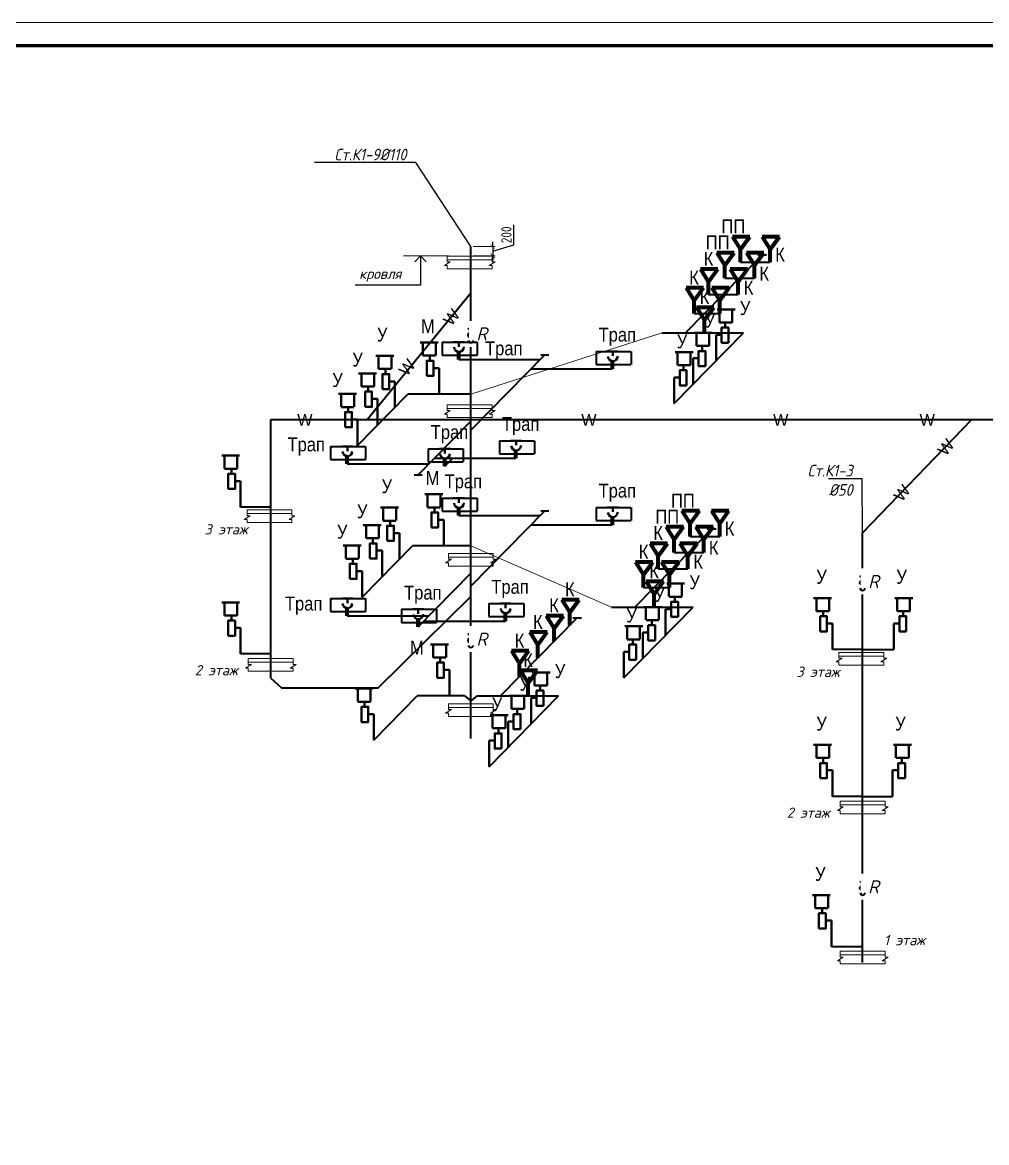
# Model space of a CAD drawing. Header units: millimetres. Extents: x -10178924 to 11692288, y -947381 to 58396.
# Drawn here: x -124440 to -103662, y 34155 to 58290 of the extents above; entities that cross this region are included whole.
import ezdxf
from ezdxf import colors
from ezdxf.entities.mleader import LeaderData, LeaderLine
from ezdxf.math import Vec2, Vec3

# ---------------------------------------------------------------- set-up
doc = ezdxf.new("R2010")
doc.units = ezdxf.units.MM
for name, color, linetype, lineweight in [('_канализация', 7, 'Continuous', 70), ('PDF _0', 7, 'Continuous', 9), ('PDF _Текст', 7, 'Continuous', 5), ('К1ку', 244, 'Continuous', 35), ('Перекрытие ВК', 7, 'Continuous', 20)]:
    doc.layers.add(name, color=color, linetype=linetype, lineweight=lineweight)
for name, color, linetype in [('_надписи канализация', 7, 'Continuous'), ('_надписи_вода', 7, 'Continuous'), ('ВК_Выноски', 7, 'Continuous'), ('сети', 3, 'Continuous'), ('Текст', 7, 'Continuous')]:
    doc.layers.add(name, color=color, linetype=linetype)
doc.layers.add('PDF _!ВК_надписи', color=7, linetype='Continuous', true_color=0xffffff)
doc.styles.add('ISOCPEUR', font='isocpeui.ttf', dxfattribs={"width": 0.9})
doc.styles.add('PDF Arial', font='arial.ttf')
doc.styles.add('STANDART2', font='arial.ttf')
doc.styles.add('М2', font='isocpeur.ttf', dxfattribs={"width": 0.8})
doc.styles.add('ОЛЬГА', font='isocpeui.ttf', dxfattribs={"height": 280})
doc.dimstyles.new('М2', dxfattribs={"dimtxt": 220, "dimasz": 100, "dimexe": 50, "dimexo": 50, "dimgap": 50, "dimtad": 1, "dimdec": 0, "dimzin": 1, "dimtxsty": 'М2', "dimblk": 'ARCHTICK', "dimcen": 2.5, "dimdle": 50, "dimclrd": 256, "dimclre": 256, "dimclrt": 256, "dimadec": 0, "dimazin": 0, "dimtfac": 1, "dimtdec": 0, "dimtmove": 1, "dimatfit": 1, "dimldrblk": 'NONE', "dimfxl": 1, "dimtolj": 1, "dimlwd": -1, "dimlwe": 9, "dimarcsym": 1})

# ---------------------------------------------------------------- blocks, each defined once
blk = doc.blocks.new('dj plocica')
at = {"lineweight": 13}
for p, q in [((35.4, 0), (-35.4, 0)), ((-35.4, -9.2), (-35.4, 0)), ((35.4, -9.2), (35.4, 0)), ((-30.5, -9.2), (-39.8, -15.1)), ((-39.8, -15.1), (-35.4, -15.1)), ((-35.4, -5.8), (35.3, -5.8)), ((-35.4, -9.2), (-30.5, -9.2)), ((-35.4, -15.1), (-35.4, -20)), ((40.2, -9.2), (30.9, -15.1)), ((30.9, -15.1), (35.4, -15.1)), ((35.4, -9.2), (40.2, -9.2)), ((35.4, -15.1), (35.4, -20)), ((35.4, -20), (-35.4, -20))]:
    blk.add_line(p, q, dxfattribs=at)
blk = doc.blocks.new('_ArchTick')
at = {"color": 0, "linetype": 'ByBlock', "const_width": 0.15}
blk.add_lwpolyline([(-0.5, -0.5), (0.5, 0.5)], dxfattribs=at)
blk = doc.blocks.new('*D2751')
at = {"layer": '_надписи канализация', "ltscale": 100, "transparency": 16777216}
for p, q in [((-113849, 53496), (-113849, 53931)), ((-114304, 53460), (-114304, 53560)), ((-114304, 53360), (-113849, 53496)), ((-114304, 53460), (-114304, 53260)), ((-114304, 53460), (-114304, 53260)), ((-114304, 53260), (-114304, 53160))]:
    blk.add_line(p, q, dxfattribs=at)
at = {"layer": '_надписи канализация', "lineweight": 9, "ltscale": 100, "transparency": 16777216}
for p, q in [((-114727, 53460), (-114254, 53460)), ((-114727, 53260), (-114254, 53260))]:
    blk.add_line(p, q, dxfattribs=at)
at = {"layer": 'Defpoints', "color": 0, "ltscale": 100, "transparency": 16777216}
for p in [(-114777, 53460), (-114777, 53260), (-114304, 53260)]:
    blk.add_point(p, dxfattribs=at)
at = {"layer": '_надписи канализация', "ltscale": 100, "transparency": 16777216, "xscale": 100, "yscale": 100, "zscale": 100}
for p, rotation in [((-114304, 53460), 270), ((-114304, 53260), 90)]:
    blk.add_blockref('_ArchTick', p, dxfattribs=dict(at, rotation=rotation))
at = {"layer": '_надписи канализация', "ltscale": 100, "transparency": 16777216, "insert": (-114009, 53713), "char_height": 220, "attachment_point": 5, "rotation": 90, "style": 'М2'}
blk.add_mtext('\\A1;200', dxfattribs=at)
blk = doc.blocks.new('_None')

msp = doc.modelspace()

# ---------------------------------------------------------------- linework, layer by layer
at = {"color": 3, "lineweight": 70}
for p, q in [((-108966, 53124.1, -5650.9), (-108966, 53396.6, -5650.9)), ((-108327.2, 53124.1, -5650.9), (-108327.2, 53396.6, -5650.9)), ((-109304.4, 52779.4, -5244.6), (-109304.4, 53051.8, -5244.6)), ((-108665.6, 52779.4, -5244.6), (-108665.6, 53051.8, -5244.6)), ((-109652.6, 52424.6, -4826.5), (-109652.6, 52697, -4826.5)), ((-109013.8, 52424.6, -4826.5), (-109013.8, 52697, -4826.5)), ((-109965.5, 52020.6, -4350.4), (-109965.5, 52293, -4350.4)), ((-109410.2, 52020.6, -4350.4), (-109410.2, 52293, -4350.4)), ((-109738.8, 51600.2, -3855), (-109738.8, 51872.7, -3855)), ((-110053, 47217, -2883.5), (-110053, 47489.4, -2883.5)), ((-109414.2, 47217, -2883.5), (-109414.2, 47489.4, -2883.5)), ((-110391.4, 46872.2, -2477.2), (-110391.4, 47144.6, -2477.2)), ((-109752.6, 46872.2, -2477.2), (-109752.6, 47144.6, -2477.2)), ((-110739.5, 46517.4, -2059.1), (-110739.5, 46789.8, -2059.1)), ((-110100.8, 46517.4, -2059.1), (-110100.8, 46789.8, -2059.1)), ((-111052.5, 46113.5, -1583), (-111052.5, 46385.9, -1583)), ((-110497.2, 46113.5, -1583), (-110497.2, 46385.9, -1583)), ((-110825.7, 45693.1, -1087.6), (-110825.7, 45965.5, -1087.6)), ((-112643.8, 45302.2, -2883.5), (-112643.8, 45574.6, -2883.5)), ((-112982.2, 44957.4, -2477.2), (-112982.2, 45229.8, -2477.2)), ((-113330.3, 44602.6, -2059.1), (-113330.3, 44875, -2059.1)), ((-113726.8, 44198.7, -1583), (-113726.8, 44471.1, -1583)), ((-113540.7, 43778.3, -1087.6), (-113540.7, 44050.7, -1087.6))]:
    msp.add_line(p, q, dxfattribs=at)
at = {"color": 3, "lineweight": 40}
for p, q in [((-115016.8, 51402.9, -2883.5), (-115155, 51402.9, -2883.5)), ((-115035.4, 51303.1, -2883.5), (-115035.4, 51402.9, -2883.5)), ((-111699.4, 51202.8, -2647.7), (-111837.6, 51202.8, -2647.7)), ((-111837.6, 51202.8, -2647.7), (-111599.6, 51202.8, -2647.7)), ((-111718, 51103.1, -2647.7), (-111718, 51202.8, -2647.7)), ((-113782.6, 49278.3, -146.2), (-113920.8, 49278.3, -146.2)), ((-113920.8, 49278.3, -146.2), (-113682.8, 49278.3, -146.2)), ((-113801.1, 49178.5, -146.2), (-113801.1, 49278.3, -146.2)), ((-117418.1, 49154.2), (-117556.3, 49154.2)), ((-117556.3, 49154.2), (-117318.2, 49154.2)), ((-117436.6, 49054.5), (-117436.6, 49154.2)), ((-115315.7, 49102.6, 60.8), (-115453.9, 49102.6, 60.8)), ((-115453.9, 49102.6, 60.8), (-115215.9, 49102.6, 60.8)), ((-115334.3, 49002.9, 60.8), (-115334.3, 49102.6, 60.8)), ((-115016.8, 48042.3, -2883.5), (-115155, 48042.3, -2883.5)), ((-115155, 48042.3, -2883.5), (-114917, 48042.3, -2883.5)), ((-115035.4, 47942.5, -2883.5), (-115035.4, 48042.3, -2883.5)), ((-111699.4, 47842.2, -2647.7), (-111837.6, 47842.2, -2647.7)), ((-111837.6, 47842.2, -2647.7), (-111599.6, 47842.2, -2647.7)), ((-111718, 47742.4, -2647.7), (-111718, 47842.2, -2647.7)), ((-117418.1, 45878.8), (-117556.3, 45878.8)), ((-117556.3, 45878.8), (-117318.2, 45878.8)), ((-117436.6, 45779.1), (-117436.6, 45878.8)), ((-115890.7, 45645, 275.5), (-116028.9, 45645, 275.5)), ((-116028.9, 45645, 275.5), (-115790.8, 45645, 275.5)), ((-115909.2, 45545.3, 275.5), (-115909.2, 45645, 275.5)), ((-114011.1, 45770.1, 128.2), (-114149.3, 45770.1, 128.2)), ((-114149.3, 45770.1, 128.2), (-113911.2, 45770.1, 128.2)), ((-114029.6, 45670.3, 128.2), (-114029.6, 45770.1, 128.2))]:
    msp.add_line(p, q, dxfattribs=at)
at = {"color": 3, "lineweight": 70, "ltscale": 14.285714}
for p, q in [((-115038, 51026, -2883.5), (-115038, 51192.2, -2883.5)), ((-111720.6, 50826, -2647.7), (-111720.6, 50992.1, -2647.7)), ((-113803.7, 48901.4, -146.2), (-113803.7, 49067.6, -146.2)), ((-117439.2, 48777.4), (-117439.2, 48943.5)), ((-115336.9, 48725.8, 60.8), (-115336.9, 48891.9, 60.8)), ((-115038, 47665.4, -2883.5), (-115038, 47831.6, -2883.5)), ((-111720.6, 47465.3, -2647.7), (-111720.6, 47631.5, -2647.7)), ((-117439.2, 45502), (-117439.2, 45668.1)), ((-115911.8, 45268.2, 275.5), (-115911.8, 45434.3, 275.5)), ((-114032.2, 45393.2, 128.2), (-114032.2, 45559.4, 128.2))]:
    msp.add_line(p, q, dxfattribs=at)
at = {"color": 3, "lineweight": 40}
for centre in [(-111716.5, 51096.8, -2647.7), (-117435.2, 49048.2), (-115332.8, 48996.7, 60.8), (-113799.7, 49172.3, -146.2), (-115033.9, 47936.3, -2883.5), (-111716.5, 47736.2, -2647.7), (-117435.2, 45772.8), (-114028.2, 45664.1, 128.2), (-115907.8, 45539, 275.5)]:
    msp.add_arc(centre, 104.5, 182.57828, 359.91751, dxfattribs=at)
at = {"layer": '_надписи канализация'}
for p, q in [((-115861.4, 53259.7, -1087.6), (-115986.4, 53134.7, -1087.6)), ((-115861.4, 53259.7, -1087.6), (-115861.4, 52629.1, -1087.6)), ((-115861.4, 53259.7, -1087.6), (-115736.4, 53134.7, -1087.6)), ((-115861.4, 52629.1, -1087.6), (-117268.5, 52629.1, -1087.6))]:
    msp.add_line(p, q, dxfattribs=at)
at = {"layer": 'PDF _!ВК_надписи', "color": 7, "linetype": 'Continuous', "lineweight": 60, "elevation": -2956.2}
msp.add_lwpolyline([(-44253.2, 57790.7), (-44253.2, -25308.1), (-160653.6, -25308.1), (-160653.6, 57790.7)], close=True, dxfattribs=at)
at = {"layer": 'PDF _0', "color": 18, "linetype": 'Continuous', "lineweight": 0, "true_color": 0x000000, "elevation": -2956.2}
msp.add_lwpolyline([(-43753.6, -25807.6), (-43753.6, 58290.2), (-162651.8, 58290.2)], dxfattribs=at)
at = {"layer": 'К1ку', "ltscale": 0.1}
for p, q in [((-110152.1, 51600.2, -3855), (-108498.2, 53285.5, -5841)), ((-108966, 53124.1, -5650.9), (-108327.2, 53124.1, -5650.9)), ((-108594.1, 53285.5, -5841), (-108402.4, 53285.5, -5841)), ((-109304.4, 52779.4, -5244.6), (-108665.6, 52779.4, -5244.6)), ((-109652.6, 52424.6, -4826.5), (-109013.8, 52424.6, -4826.5)), ((-109965.5, 52020.6, -4350.4), (-109410.2, 52020.6, -4350.4)), ((-110655.1, 51600.2, -3855), (-108898.2, 51600.2, -3855)), ((-110393.8, 50076.4, -2059.1), (-108898.2, 51600.2, -3855)), ((-115038, 51026, -2883.5), (-113281.1, 51026, -2883.5)), ((-114776.7, 49502.1, -1087.6), (-113182, 51129.7, -2883.5)), ((-113270.4, 51129.7, -2883.5), (-113093.6, 51129.7, -2883.5)), ((-113477.5, 50826, -2647.7), (-111720.6, 50826, -2647.7)), ((-117218.9, 49175.6, 216.8), (-116132.7, 50282.4, -1087.6)), ((-114776.8, 50282.4, -1087.6), (-116132.7, 50282.4, -1087.6)), ((-119089.4, 49735.6, -1087.6), (-102715.6, 49735.6, -2927.9)), ((-106334.5, 47290.6), (-103977, 49735.6, -2786.1)), ((-115911.8, 48543.6, 275.5), (-114776.7, 49700.3, -1087.6)), ((-117439.2, 48777.4), (-115682.4, 48777.4)), ((-115560.6, 48901.4, -146.2), (-113803.7, 48901.4, -146.2)), ((-115336.9, 48725.8, 60.8), (-115164.5, 48901.4, -146.2)), ((-116000.8, 48543.6, 275.5), (-115822.8, 48543.6, 275.5)), ((-119089.4, 47846.3, -1087.8), (-119737, 47846.3, -1087.8)), ((-115038, 47665.4, -2883.5), (-113281.1, 47665.4, -2883.5)), ((-114776.7, 46141.5, -1087.6), (-113182, 47769, -2883.5)), ((-113270.4, 47769, -2883.5), (-113093.6, 47769, -2883.5)), ((-113477.5, 47465.3, -2647.7), (-111720.6, 47465.3, -2647.7)), ((-111239.1, 45693.1, -1087.6), (-109585.2, 47378.3, -3073.6)), ((-109681.1, 47378.3, -3073.6), (-109489.4, 47378.3, -3073.6)), ((-110053, 47217, -2883.5), (-109414.2, 47217, -2883.5)), ((-117118.6, 45907.3, 216.8), (-116032.4, 47014.1, -1087.6)), ((-114776.7, 47014.1, -1087.6), (-116032.4, 47014.1, -1087.6)), ((-110391.4, 46872.2, -2477.2), (-109752.6, 46872.2, -2477.2)), ((-110739.5, 46517.4, -2059.1), (-110100.8, 46517.4, -2059.1)), ((-111052.5, 46113.5, -1583), (-110497.2, 46113.5, -1583)), ((-111742.1, 45693.1, -1087.6), (-109985.2, 45693.1, -1087.6)), ((-111480.8, 44169.2, 708.3), (-109985.2, 45693.1, -1087.6)), ((-117439.2, 45502), (-115682.4, 45502)), ((-114139.3, 43778.3, -1087.6), (-112485.5, 45463.5, -3073.6)), ((-112581.3, 45463.5, -3073.6), (-112389.6, 45463.5, -3073.6)), ((-119089.4, 44684, -1087.6), (-119737, 44684, -1087.6)), ((-106334.3, 44776.7, -0.2), (-106982, 44776.7, -0.2)), ((-106334.3, 44776.7, -0.2), (-105660.8, 44776.7, -0.2)), ((-119089.4, 44160.3, -1087.6), (-118855.6, 43956.5, -1087.6)), ((-118855.6, 43956.5, -1087.6), (-116775.3, 43956.5, -1087.6)), ((-116865.9, 42825.5, 35.3), (-115930.9, 43778.3, -1087.6)), ((-114911, 43778.3, -1087.6), (-115930.9, 43778.3, -1087.6)), ((-114911, 43778.3, -1087.6), (-114776.7, 43675.6, -1087.6)), ((-114642.3, 43778.3, -1087.6), (-114776.7, 43675.6, -1087.6)), ((-114642.3, 43778.3, -1087.6), (-112885.4, 43778.3, -1087.6)), ((-114381, 42254.4, 708.3), (-112885.4, 43778.3, -1087.6)), ((-106334.3, 41614.4), (-106982, 41614.4)), ((-106334.3, 41614.4), (-105686.7, 41614.4)), ((-106334.3, 38376.7), (-107007.8, 38376.7))]:
    msp.add_line(p, q, dxfattribs=at)
at = {"layer": 'К1ку', "color": 3, "lineweight": 40}
for p, q in [((-109083, 52107, -3143.1), (-109469.3, 52107, -3143.1)), ((-109419.4, 51827.3, -3143.1), (-109419.4, 52100.3, -3143.1)), ((-109143, 51827.3, -3143.1), (-109143, 52100.3, -3143.1)), ((-109143, 51824.2, -3143.1), (-109416, 51824.2, -3143.1)), ((-109292.5, 51708.7, -3143.1), (-109292.5, 51813.3, -3143.1)), ((-109578.5, 51602.1, -2548.1), (-109964.7, 51602.1, -2548.1)), ((-109914.8, 51322.4, -2548.1), (-109914.8, 51595.4, -2548.1)), ((-109638.5, 51322.4, -2548.1), (-109638.5, 51595.4, -2548.1)), ((-109491, 50996.2, -3143.1), (-109491, 51558, -3143.1)), ((-109491, 51558, -3143.1), (-109377.5, 51558, -3143.1)), ((-115869.3, 51393.2, -1087.6), (-115483.1, 51393.2, -1087.6)), ((-115809.3, 51113.5, -1087.6), (-115809.3, 51386.6, -1087.6)), ((-115533, 51113.5, -1087.6), (-115533, 51386.6, -1087.6)), ((-109985.8, 51187.1, -2059.1), (-110372, 51187.1, -2059.1)), ((-110322.1, 50907.4, -2059.1), (-110322.1, 51180.5, -2059.1)), ((-110045.7, 50907.4, -2059.1), (-110045.7, 51180.5, -2059.1)), ((-109638.4, 51319.4, -2548.1), (-109911.5, 51319.4, -2548.1)), ((-109788, 51203.8, -2548.1), (-109788, 51308.4, -2548.1)), ((-116822.8, 51105.8, -748.9), (-116436.5, 51105.8, -748.9)), ((-116762.8, 50826.1, -748.9), (-116762.8, 51099.2, -748.9)), ((-116486.4, 50826.1, -748.9), (-116486.4, 51099.2, -748.9)), ((-115809.4, 51110.5, -1087.6), (-115536.4, 51110.5, -1087.6)), ((-115659.9, 50995, -1087.6), (-115659.9, 51099.5, -1087.6)), ((-109986.5, 50491.3, -2548.1), (-109986.5, 51053.1, -2548.1)), ((-109986.5, 51053.1, -2548.1), (-109873, 51053.1, -2548.1)), ((-117194.8, 50726.7, -302.1), (-116808.6, 50726.7, -302.1)), ((-117134.9, 50447, -302.1), (-117134.9, 50720, -302.1)), ((-116858.5, 50447, -302.1), (-116858.5, 50720, -302.1)), ((-116762.8, 50823.1, -748.9), (-116489.8, 50823.1, -748.9)), ((-116613.3, 50707.6, -748.9), (-116613.3, 50812.1, -748.9)), ((-115461.3, 50844.2, -1087.6), (-115574.8, 50844.2, -1087.6)), ((-115461.3, 50282.4, -1087.6), (-115461.3, 50844.2, -1087.6)), ((-110045.7, 50904.4, -2059.1), (-110318.7, 50904.4, -2059.1)), ((-110195.2, 50788.9, -2059.1), (-110195.2, 50893.4, -2059.1)), ((-117134.9, 50443.9, -302.1), (-116861.9, 50443.9, -302.1)), ((-116414.7, 50556.8, -748.9), (-116528.3, 50556.8, -748.9)), ((-116414.7, 49995, -748.9), (-116414.7, 50556.8, -748.9)), ((-110393.8, 50076.4, -2059.1), (-110393.8, 50638.2, -2059.1)), ((-110393.8, 50638.2, -2059.1), (-110280.2, 50638.2, -2059.1)), ((-117627, 50286.4, 216.8), (-117240.7, 50286.4, 216.8)), ((-117567, 50006.7, 216.8), (-117567, 50279.7, 216.8)), ((-117290.6, 50006.7, 216.8), (-117290.6, 50279.7, 216.8)), ((-116985.4, 50328.4, -302.1), (-116985.4, 50433, -302.1)), ((-117567, 50003.6, 216.8), (-117294, 50003.6, 216.8)), ((-117417.5, 49888.1, 216.8), (-117417.5, 49992.7, 216.8)), ((-116786.8, 50177.7, -302.1), (-116900.4, 50177.7, -302.1)), ((-116786.8, 49615.9, -302.1), (-116786.8, 50177.7, -302.1)), ((-117218.9, 49737.4, 216.8), (-117332.5, 49737.4, 216.8)), ((-117218.9, 49175.6, 216.8), (-117218.9, 49737.4, 216.8)), ((-120145.1, 48957.1, -1087.8), (-119758.8, 48957.1, -1087.8)), ((-120085.1, 48677.4, -1087.8), (-120085.1, 48950.4, -1087.8)), ((-119808.7, 48677.4, -1087.8), (-119808.7, 48950.4, -1087.8)), ((-120085.1, 48674.4, -1087.8), (-119812.1, 48674.4, -1087.8)), ((-119935.6, 48558.9, -1087.8), (-119935.6, 48663.4, -1087.8)), ((-119737, 48408.1, -1087.8), (-119850.6, 48408.1, -1087.8)), ((-119737, 47846.3, -1087.8), (-119737, 48408.1, -1087.8)), ((-115769, 48124.9, -1087.6), (-115382.8, 48124.9, -1087.6)), ((-115709, 47845.2, -1087.6), (-115709, 48118.2, -1087.6)), ((-115432.7, 47845.2, -1087.6), (-115432.7, 48118.2, -1087.6)), ((-116722.4, 47837.5, -748.9), (-116336.2, 47837.5, -748.9)), ((-116662.5, 47557.8, -748.9), (-116662.5, 47830.8, -748.9)), ((-116386.1, 47557.8, -748.9), (-116386.1, 47830.8, -748.9)), ((-115709.1, 47842.1, -1087.6), (-115436, 47842.1, -1087.6)), ((-115559.5, 47726.6, -1087.6), (-115559.5, 47831.2, -1087.6)), ((-116662.5, 47554.7, -748.9), (-116389.5, 47554.7, -748.9)), ((-115361, 47575.9, -1087.6), (-115474.5, 47575.9, -1087.6)), ((-115361, 47014.1, -1087.6), (-115361, 47575.9, -1087.6)), ((-117094.5, 47458.4, -302.1), (-116708.3, 47458.4, -302.1)), ((-117034.6, 47178.7, -302.1), (-117034.6, 47451.7, -302.1)), ((-116758.2, 47178.7, -302.1), (-116758.2, 47451.7, -302.1)), ((-116513, 47439.2, -748.9), (-116513, 47543.8, -748.9)), ((-117034.6, 47175.6, -302.1), (-116761.6, 47175.6, -302.1)), ((-116885.1, 47060.1, -302.1), (-116885.1, 47164.7, -302.1)), ((-116314.4, 47288.5, -748.9), (-116428, 47288.5, -748.9)), ((-116314.4, 46726.7, -748.9), (-116314.4, 47288.5, -748.9)), ((-117526.6, 47018.1, 216.8), (-117140.4, 47018.1, 216.8)), ((-117466.7, 46738.4, 216.8), (-117466.7, 47011.4, 216.8)), ((-117190.3, 46738.4, 216.8), (-117190.3, 47011.4, 216.8)), ((-116686.5, 46909.4, -302.1), (-116800, 46909.4, -302.1)), ((-116686.5, 46347.6, -302.1), (-116686.5, 46909.4, -302.1)), ((-117466.7, 46735.3, 216.8), (-117193.7, 46735.3, 216.8)), ((-117317.2, 46619.8, 216.8), (-117317.2, 46724.3, 216.8)), ((-117118.6, 46469.1, 216.8), (-117232.2, 46469.1, 216.8)), ((-117118.6, 45907.3, 216.8), (-117118.6, 46469.1, 216.8)), ((-110170, 46199.8, -375.7), (-110556.2, 46199.8, -375.7)), ((-110506.3, 45920.1, -375.7), (-110506.3, 46193.1, -375.7)), ((-110230, 45920.1, -375.7), (-110230, 46193.1, -375.7)), ((-110229.9, 45917, -375.7), (-110503, 45917, -375.7)), ((-110379.5, 45801.5, -375.7), (-110379.5, 45906.1, -375.7)), ((-107390, 45887.5, -0.2), (-107003.8, 45887.5, -0.2)), ((-107330, 45607.8, -0.2), (-107330, 45880.8, -0.2)), ((-107053.7, 45607.8, -0.2), (-107053.7, 45880.8, -0.2)), ((-105252.8, 45887.5, -0.2), (-105639, 45887.5, -0.2)), ((-105589.1, 45607.8, -0.2), (-105589.1, 45880.8, -0.2)), ((-105312.8, 45607.8, -0.2), (-105312.8, 45880.8, -0.2)), ((-120145.1, 45794.8, -1087.6), (-119758.8, 45794.8, -1087.6)), ((-120085.1, 45515.1, -1087.6), (-120085.1, 45788.1, -1087.6)), ((-119808.7, 45515.1, -1087.6), (-119808.7, 45788.1, -1087.6)), ((-110665.5, 45694.9, 219.3), (-111051.7, 45694.9, 219.3)), ((-111001.8, 45415.2, 219.3), (-111001.8, 45688.3, 219.3)), ((-110725.5, 45415.2, 219.3), (-110725.5, 45688.3, 219.3)), ((-110578, 45089, -375.7), (-110578, 45650.8, -375.7)), ((-110578, 45650.8, -375.7), (-110464.5, 45650.8, -375.7)), ((-120085.1, 45512, -1087.6), (-119812.1, 45512, -1087.6)), ((-119935.6, 45396.5, -1087.6), (-119935.6, 45501, -1087.6)), ((-110725.4, 45412.2, 219.3), (-110998.4, 45412.2, 219.3)), ((-110874.9, 45296.7, 219.3), (-110874.9, 45401.2, 219.3)), ((-107330.1, 45604.7, -0.2), (-107057, 45604.7, -0.2)), ((-107180.6, 45489.2, -0.2), (-107180.6, 45593.8, -0.2)), ((-105312.7, 45604.7, -0.2), (-105585.7, 45604.7, -0.2)), ((-105462.2, 45489.2, -0.2), (-105462.2, 45593.8, -0.2)), ((-119737, 45245.8, -1087.6), (-119850.6, 45245.8, -1087.6)), ((-119737, 44684, -1087.6), (-119737, 45245.8, -1087.6)), ((-111072.7, 45279.9, 708.3), (-111459, 45279.9, 708.3)), ((-111409.1, 45000.3, 708.3), (-111409.1, 45273.3, 708.3)), ((-111132.7, 45000.3, 708.3), (-111132.7, 45273.3, 708.3)), ((-111073.5, 44584.1, 219.3), (-111073.5, 45145.9, 219.3)), ((-111073.5, 45145.9, 219.3), (-110960, 45145.9, 219.3)), ((-106982, 45338.5, -0.2), (-107095.5, 45338.5, -0.2)), ((-106982, 44776.7, -0.2), (-106982, 45338.5, -0.2)), ((-105660.8, 44776.7, -0.2), (-105660.8, 45338.5, -0.2)), ((-105660.8, 45338.5, -0.2), (-105547.3, 45338.5, -0.2)), ((-111132.7, 44997.2, 708.3), (-111405.7, 44997.2, 708.3)), ((-111282.2, 44881.7, 708.3), (-111282.2, 44986.2, 708.3)), ((-115645.4, 44889.1, -1087.6), (-115259.2, 44889.1, -1087.6)), ((-115585.4, 44609.4, -1087.6), (-115585.4, 44882.4, -1087.6)), ((-115309.1, 44609.4, -1087.6), (-115309.1, 44882.4, -1087.6)), ((-111480.8, 44169.2, 708.3), (-111480.8, 44731, 708.3)), ((-111480.8, 44731, 708.3), (-111367.2, 44731, 708.3)), ((-115585.5, 44606.3, -1087.6), (-115312.5, 44606.3, -1087.6)), ((-115436, 44490.8, -1087.6), (-115436, 44595.3, -1087.6)), ((-115237.4, 44340.1, -1087.6), (-115350.9, 44340.1, -1087.6)), ((-115237.4, 43778.3, -1087.6), (-115237.4, 44340.1, -1087.6)), ((-113070.2, 44285, -375.7), (-113456.5, 44285, -375.7)), ((-113406.6, 44005.3, -375.7), (-113406.6, 44278.3, -375.7)), ((-113130.2, 44005.3, -375.7), (-113130.2, 44278.3, -375.7)), ((-117274, 43936.3, 35.3), (-116887.7, 43936.3, 35.3)), ((-117214, 43656.6, 35.3), (-117214, 43929.6, 35.3)), ((-116937.6, 43656.6, 35.3), (-116937.6, 43929.6, 35.3)), ((-113130.2, 44002.3, -375.7), (-113403.2, 44002.3, -375.7)), ((-113279.7, 43886.7, -375.7), (-113279.7, 43991.3, -375.7)), ((-113565.7, 43780.1, 219.3), (-113951.9, 43780.1, 219.3)), ((-113902, 43500.4, 219.3), (-113902, 43773.5, 219.3)), ((-113625.7, 43500.4, 219.3), (-113625.7, 43773.5, 219.3)), ((-113478.2, 43174.2, -375.7), (-113478.2, 43736, -375.7)), ((-113478.2, 43736, -375.7), (-113364.7, 43736, -375.7)), ((-117214, 43653.5, 35.3), (-116941, 43653.5, 35.3)), ((-117064.5, 43538, 35.3), (-117064.5, 43642.6, 35.3)), ((-113625.6, 43497.4, 219.3), (-113898.7, 43497.4, 219.3)), ((-113775.2, 43381.9, 219.3), (-113775.2, 43486.4, 219.3)), ((-116865.9, 43387.3, 35.3), (-116979.5, 43387.3, 35.3)), ((-116865.9, 42825.5, 35.3), (-116865.9, 43387.3, 35.3)), ((-113973, 43365.2, 708.3), (-114359.2, 43365.2, 708.3)), ((-114309.3, 43085.5, 708.3), (-114309.3, 43358.5, 708.3)), ((-114032.9, 43085.5, 708.3), (-114032.9, 43358.5, 708.3)), ((-113973.7, 42669.4, 219.3), (-113973.7, 43231.2, 219.3)), ((-113973.7, 43231.2, 219.3), (-113860.2, 43231.2, 219.3)), ((-114032.9, 43082.4, 708.3), (-114305.9, 43082.4, 708.3)), ((-114182.4, 42966.9, 708.3), (-114182.4, 43071.4, 708.3)), ((-114381, 42254.4, 708.3), (-114381, 42816.2, 708.3)), ((-114381, 42816.2, 708.3), (-114267.4, 42816.2, 708.3)), ((-107390, 42725.1), (-107003.8, 42725.1)), ((-105278.6, 42725.1), (-105664.9, 42725.1)), ((-107330, 42445.4), (-107330, 42718.5)), ((-107053.7, 42445.4), (-107053.7, 42718.5)), ((-105615, 42445.4), (-105615, 42718.5)), ((-105338.6, 42445.4), (-105338.6, 42718.5)), ((-107330.1, 42442.4), (-107057, 42442.4)), ((-107180.6, 42326.9), (-107180.6, 42431.4)), ((-105338.6, 42442.4), (-105611.6, 42442.4)), ((-105488.1, 42326.9), (-105488.1, 42431.4)), ((-106982, 42176.2), (-107095.5, 42176.2)), ((-106982, 41614.4), (-106982, 42176.2)), ((-105686.7, 41614.4), (-105686.7, 42176.2)), ((-105686.7, 42176.2), (-105573.1, 42176.2)), ((-107415.9, 39487.5), (-107029.6, 39487.5)), ((-107355.9, 39207.8), (-107355.9, 39480.8)), ((-107079.5, 39207.8), (-107079.5, 39480.8)), ((-107355.9, 39204.8), (-107082.9, 39204.8)), ((-107206.4, 39089.3), (-107206.4, 39193.8)), ((-107007.8, 38938.5), (-107121.4, 38938.5)), ((-107007.8, 38376.7), (-107007.8, 38938.5))]:
    msp.add_line(p, q, dxfattribs=at)
at = {"layer": 'К1ку', "color": 7, "lineweight": 35, "ltscale": 33.333333}
for p, q in [((-115395.5, 51402.9, -2883.5), (-115395.5, 51121.2, -2883.5)), ((-112078.2, 51202.8, -2647.7), (-112078.2, 50921.1, -2647.7)), ((-112078.2, 51202.8, -2647.7), (-111325.1, 51202.8, -2647.7)), ((-111324.3, 51202.8, -2647.7), (-111324.3, 50921.1, -2647.7)), ((-115395.5, 51121.2, -2883.5), (-114642.5, 51121.2, -2883.5)), ((-112078.2, 50921.1, -2647.7), (-111325.1, 50921.1, -2647.7)), ((-114161.3, 49278.3, -146.2), (-113408.2, 49278.3, -146.2)), ((-114161.3, 49278.3, -146.2), (-114161.3, 48996.6, -146.2)), ((-113407.4, 49278.3, -146.2), (-113407.4, 48996.6, -146.2)), ((-117796.8, 49154.2), (-117796.8, 48872.5)), ((-117796.8, 49154.2), (-117043.7, 49154.2)), ((-117042.9, 49154.2), (-117042.9, 48872.5)), ((-115694.5, 49102.6, 60.8), (-115694.5, 48820.9, 60.8)), ((-115694.5, 49102.6, 60.8), (-114941.4, 49102.6, 60.8)), ((-114940.6, 49102.6, 60.8), (-114940.6, 48820.9, 60.8)), ((-114161.3, 48996.6, -146.2), (-113408.2, 48996.6, -146.2)), ((-117796.8, 48872.5), (-117043.7, 48872.5)), ((-115694.5, 48820.9, 60.8), (-114941.4, 48820.9, 60.8)), ((-115395.5, 48042.3, -2883.5), (-115395.5, 47760.5, -2883.5)), ((-115395.5, 48042.3, -2883.5), (-114642.5, 48042.3, -2883.5)), ((-114641.6, 48042.3, -2883.5), (-114641.6, 47760.5, -2883.5)), ((-112078.2, 47842.2, -2647.7), (-112078.2, 47560.5, -2647.7)), ((-112078.2, 47842.2, -2647.7), (-111325.1, 47842.2, -2647.7)), ((-111324.3, 47842.2, -2647.7), (-111324.3, 47560.5, -2647.7)), ((-115395.5, 47760.5, -2883.5), (-114642.5, 47760.5, -2883.5)), ((-112078.2, 47560.5, -2647.7), (-111325.1, 47560.5, -2647.7)), ((-117796.8, 45878.8), (-117796.8, 45597.1)), ((-117796.8, 45878.8), (-117043.7, 45878.8)), ((-117042.9, 45878.8), (-117042.9, 45597.1)), ((-116269.4, 45645, 275.5), (-116269.4, 45363.3, 275.5)), ((-116269.4, 45645, 275.5), (-115516.3, 45645, 275.5)), ((-115515.5, 45645, 275.5), (-115515.5, 45363.3, 275.5)), ((-114389.8, 45770.1, 128.2), (-114389.8, 45488.4, 128.2)), ((-114389.8, 45770.1, 128.2), (-113636.7, 45770.1, 128.2)), ((-113635.9, 45770.1, 128.2), (-113635.9, 45488.4, 128.2)), ((-117796.8, 45597.1), (-117043.7, 45597.1)), ((-114389.8, 45488.4, 128.2), (-113636.7, 45488.4, 128.2)), ((-116269.4, 45363.3, 275.5), (-115516.3, 45363.3, 275.5))]:
    msp.add_line(p, q, dxfattribs=at)
at = {"layer": 'К1ку', "color": 0, "lineweight": 18, "ltscale": 0.1}
msp.add_line((-111742.1, 45693.1, -1087.6), (-114776.7, 47014.1, -1087.6), dxfattribs=at)
at = {"layer": 'К1ку', "ltscale": 0.1, "elevation": -1087.6}
for points in [[(-114776.8, 53256.4), (-114776.8, 53459.9)], [(-114776.8, 52983.4), (-114776.8, 53256.4)], [(-114776.8, 49779.9), (-114776.8, 52983.4)], [(-119089.4, 44160.3), (-119089.4, 49735.6)], [(-114776.7, 46576.3), (-114776.7, 49779.9)], [(-114776.7, 42864.9), (-114776.7, 46576.3)]]:
    msp.add_lwpolyline(points, dxfattribs=at)
at = {"layer": 'К1ку', "color": 3, "lineweight": 40}
for points, elevation in [([(-109224.8, 51387.2), (-109371.4, 51387.2), (-109371.4, 51714.7), (-109224.8, 51714.7)], -3143.1), ([(-109720.3, 50882.3), (-109866.9, 50882.3), (-109866.9, 51209.8), (-109720.3, 51209.8)], -2548.1), ([(-115727.5, 50673.5), (-115580.9, 50673.5), (-115580.9, 51001), (-115727.5, 51001)], -1087.6), ([(-116680.9, 50386.1), (-116534.3, 50386.1), (-116534.3, 50713.6), (-116680.9, 50713.6)], -748.9), ([(-110127.6, 50467.4), (-110274.2, 50467.4), (-110274.2, 50794.9), (-110127.6, 50794.9)], -2059.1), ([(-117053, 50006.9), (-116906.4, 50006.9), (-116906.4, 50334.4), (-117053, 50334.4)], -302.1), ([(-117485.1, 49566.6), (-117338.5, 49566.6), (-117338.5, 49894.1), (-117485.1, 49894.1)], 216.8), ([(-120003.3, 48237.4), (-119856.7, 48237.4), (-119856.7, 48564.8), (-120003.3, 48564.8)], -1087.8), ([(-115627.2, 47405.1), (-115480.6, 47405.1), (-115480.6, 47732.6), (-115627.2, 47732.6)], -1087.6), ([(-116580.6, 47117.7), (-116434, 47117.7), (-116434, 47445.2), (-116580.6, 47445.2)], -748.9), ([(-116952.7, 46738.6), (-116806.1, 46738.6), (-116806.1, 47066.1), (-116952.7, 47066.1)], -302.1), ([(-117384.8, 46298.3), (-117238.2, 46298.3), (-117238.2, 46625.8), (-117384.8, 46625.8)], 216.8), ([(-110311.8, 45480), (-110458.4, 45480), (-110458.4, 45807.5), (-110311.8, 45807.5)], -375.7), ([(-120003.3, 45075), (-119856.7, 45075), (-119856.7, 45402.5), (-120003.3, 45402.5)], -1087.6), ([(-107248.2, 45167.7), (-107101.6, 45167.7), (-107101.6, 45495.2), (-107248.2, 45495.2)], -0.2), ([(-105394.6, 45167.7), (-105541.2, 45167.7), (-105541.2, 45495.2), (-105394.6, 45495.2)], -0.2), ([(-110807.3, 44975.2), (-110953.9, 44975.2), (-110953.9, 45302.7), (-110807.3, 45302.7)], 219.3), ([(-111214.6, 44560.2), (-111361.2, 44560.2), (-111361.2, 44887.7), (-111214.6, 44887.7)], 708.3), ([(-115503.6, 44169.3), (-115357, 44169.3), (-115357, 44496.8), (-115503.6, 44496.8)], -1087.6), ([(-113212, 43565.2), (-113358.6, 43565.2), (-113358.6, 43892.7), (-113212, 43892.7)], -375.7), ([(-117132.1, 43216.5), (-116985.6, 43216.5), (-116985.6, 43544), (-117132.1, 43544)], 35.3), ([(-113707.5, 43060.4), (-113854.1, 43060.4), (-113854.1, 43387.9), (-113707.5, 43387.9)], 219.3), ([(-114114.8, 42645.4), (-114261.4, 42645.4), (-114261.4, 42972.9), (-114114.8, 42972.9)], 708.3)]:
    msp.add_lwpolyline(points, close=True, dxfattribs=dict(at, elevation=elevation))
at = {"layer": 'К1ку', "ltscale": 0.1}
for points in [[(-106334.5, 44444.6), (-106334.5, 47290.6)], [(-106334.3, 41241), (-106334.3, 44444.6)], [(-106334.3, 38037.4), (-106334.3, 41241)]]:
    msp.add_lwpolyline(points, dxfattribs=at)
at = {"layer": 'К1ку', "color": 3, "lineweight": 40}
for points in [[(-107248.2, 42005.4), (-107101.6, 42005.4), (-107101.6, 42332.9), (-107248.2, 42332.9)], [(-105420.5, 42005.4), (-105567.1, 42005.4), (-105567.1, 42332.9), (-105420.5, 42332.9)], [(-107274, 38767.8), (-107127.5, 38767.8), (-107127.5, 39095.2), (-107274, 39095.2)]]:
    msp.add_lwpolyline(points, close=True, dxfattribs=at)
at = {"layer": 'К1ку', "ltscale": 0.1}
for centre in [(-114776.8, 51552.4, -1087.6), (-106334.5, 46217.1), (-114776.7, 44974.5, -1087.6), (-106334.3, 39639.2)]:
    msp.add_circle(centre, 56.6, dxfattribs=at)
for centre in [(-114776.8, 51720.2, -1087.6), (-106334.5, 46384.9), (-114776.7, 45142.3, -1087.6), (-106334.3, 39807)]:
    msp.add_arc(centre, 57.1, 191.71386, 348.28614, dxfattribs=at)
at = {"layer": 'Перекрытие ВК', "ltscale": 10}
msp.add_line((-115259.4, 53259.7, -1087.6), (-116230.5, 53259.7, -1087.6), dxfattribs=at)
at = {"layer": 'сети', "color": 3, "lineweight": 70}
for p, q in [((-109139, 53673.1, -5650.9), (-108966, 53396.6, -5650.9)), ((-108765.3, 53673.1, -5650.9), (-109139, 53673.1, -5650.9)), ((-108966, 53396.6, -5650.9), (-108765.3, 53673.1, -5650.9)), ((-108500.2, 53673.1, -5650.9), (-108327.2, 53396.6, -5650.9)), ((-108126.5, 53673.1, -5650.9), (-108500.2, 53673.1, -5650.9)), ((-108327.2, 53396.6, -5650.9), (-108126.5, 53673.1, -5650.9)), ((-109477.4, 53328.3, -5244.6), (-109304.4, 53051.8, -5244.6)), ((-109103.7, 53328.3, -5244.6), (-109477.4, 53328.3, -5244.6)), ((-109304.4, 53051.8, -5244.6), (-109103.7, 53328.3, -5244.6)), ((-108838.6, 53328.3, -5244.6), (-108665.6, 53051.8, -5244.6)), ((-108464.9, 53328.3, -5244.6), (-108838.6, 53328.3, -5244.6)), ((-108665.6, 53051.8, -5244.6), (-108464.9, 53328.3, -5244.6)), ((-109825.6, 52973.6, -4826.5), (-109652.6, 52697, -4826.5)), ((-109451.9, 52973.6, -4826.5), (-109825.6, 52973.6, -4826.5)), ((-109652.6, 52697, -4826.5), (-109451.9, 52973.6, -4826.5)), ((-109186.8, 52973.6, -4826.5), (-109013.8, 52697, -4826.5)), ((-108813.1, 52973.6, -4826.5), (-109186.8, 52973.6, -4826.5)), ((-109013.8, 52697, -4826.5), (-108813.1, 52973.6, -4826.5)), ((-110138.5, 52569.6, -4350.4), (-109965.5, 52293, -4350.4)), ((-109764.8, 52569.6, -4350.4), (-110138.5, 52569.6, -4350.4)), ((-109965.5, 52293, -4350.4), (-109764.8, 52569.6, -4350.4)), ((-109583.2, 52569.6, -4350.4), (-109410.2, 52293, -4350.4)), ((-109209.5, 52569.6, -4350.4), (-109583.2, 52569.6, -4350.4)), ((-109410.2, 52293, -4350.4), (-109209.5, 52569.6, -4350.4)), ((-109911.8, 52149.2, -3855), (-109738.8, 51872.7, -3855)), ((-109538.1, 52149.2, -3855), (-109911.8, 52149.2, -3855)), ((-109738.8, 51872.7, -3855), (-109538.1, 52149.2, -3855)), ((-110226, 47765.9, -2883.5), (-110053, 47489.4, -2883.5)), ((-109852.3, 47765.9, -2883.5), (-110226, 47765.9, -2883.5)), ((-110053, 47489.4, -2883.5), (-109852.3, 47765.9, -2883.5)), ((-109587.2, 47765.9, -2883.5), (-109414.2, 47489.4, -2883.5)), ((-109213.5, 47765.9, -2883.5), (-109587.2, 47765.9, -2883.5)), ((-109414.2, 47489.4, -2883.5), (-109213.5, 47765.9, -2883.5)), ((-110564.4, 47421.2, -2477.2), (-110391.4, 47144.6, -2477.2)), ((-110190.7, 47421.2, -2477.2), (-110564.4, 47421.2, -2477.2)), ((-110391.4, 47144.6, -2477.2), (-110190.7, 47421.2, -2477.2)), ((-109925.6, 47421.2, -2477.2), (-109752.6, 47144.6, -2477.2)), ((-109551.9, 47421.2, -2477.2), (-109925.6, 47421.2, -2477.2)), ((-109752.6, 47144.6, -2477.2), (-109551.9, 47421.2, -2477.2)), ((-110912.6, 47066.4, -2059.1), (-110739.5, 46789.8, -2059.1)), ((-110538.9, 47066.4, -2059.1), (-110912.6, 47066.4, -2059.1)), ((-110739.5, 46789.8, -2059.1), (-110538.9, 47066.4, -2059.1)), ((-110273.8, 47066.4, -2059.1), (-110100.8, 46789.8, -2059.1)), ((-109900.1, 47066.4, -2059.1), (-110273.8, 47066.4, -2059.1)), ((-110100.8, 46789.8, -2059.1), (-109900.1, 47066.4, -2059.1)), ((-111225.5, 46662.4, -1583), (-111052.5, 46385.9, -1583)), ((-110851.8, 46662.4, -1583), (-111225.5, 46662.4, -1583)), ((-111052.5, 46385.9, -1583), (-110851.8, 46662.4, -1583)), ((-110670.2, 46662.4, -1583), (-110497.2, 46385.9, -1583)), ((-110296.5, 46662.4, -1583), (-110670.2, 46662.4, -1583)), ((-110497.2, 46385.9, -1583), (-110296.5, 46662.4, -1583)), ((-110998.7, 46242, -1087.6), (-110825.7, 45965.5, -1087.6)), ((-110625, 46242, -1087.6), (-110998.7, 46242, -1087.6)), ((-110825.7, 45965.5, -1087.6), (-110625, 46242, -1087.6)), ((-112816.8, 45851.2, -2883.5), (-112643.8, 45574.6, -2883.5)), ((-112443.1, 45851.2, -2883.5), (-112816.8, 45851.2, -2883.5)), ((-112643.8, 45574.6, -2883.5), (-112443.1, 45851.2, -2883.5)), ((-113155.2, 45506.4, -2477.2), (-112982.2, 45229.8, -2477.2)), ((-112781.5, 45506.4, -2477.2), (-113155.2, 45506.4, -2477.2)), ((-112982.2, 45229.8, -2477.2), (-112781.5, 45506.4, -2477.2)), ((-113503.3, 45151.6, -2059.1), (-113330.3, 44875, -2059.1)), ((-113129.6, 45151.6, -2059.1), (-113503.3, 45151.6, -2059.1)), ((-113330.3, 44875, -2059.1), (-113129.6, 45151.6, -2059.1)), ((-113899.8, 44747.6, -1583), (-113726.8, 44471.1, -1583)), ((-113526.1, 44747.6, -1583), (-113899.8, 44747.6, -1583)), ((-113726.8, 44471.1, -1583), (-113526.1, 44747.6, -1583)), ((-113713.7, 44327.3, -1087.6), (-113540.7, 44050.7, -1087.6)), ((-113340, 44327.3, -1087.6), (-113713.7, 44327.3, -1087.6)), ((-113540.7, 44050.7, -1087.6), (-113340, 44327.3, -1087.6))]:
    msp.add_line(p, q, dxfattribs=at)

# ---------------------------------------------------------------- block references
at = {"layer": 'Перекрытие ВК', "ltscale": 10, "xscale": 13.65, "yscale": 13.65, "zscale": 13.65}
for p in [(-114802.7, 53256.4, -1087.6), (-114802.5, 50052.9, -1087.6), (-119115.2, 47787.2, -1087.6), (-114776.7, 46849.3, -1087.6), (-106360.2, 44717.6), (-119089.4, 44583.6, -1087.6), (-114776.8, 43611.7, -1087.6), (-106334.3, 41514), (-106334.5, 38276.4)]:
    msp.add_blockref('dj plocica', p, dxfattribs=at)

# ---------------------------------------------------------------- texts
at = {"layer": '_надписи канализация', "ltscale": 100, "insert": (-116727.3, 52984.7, -1087.6), "char_height": 220, "width": 1580.673, "attachment_point": 2, "line_spacing_factor": 0.8, "style": 'ОЛЬГА'}
msp.add_mtext('кровля', dxfattribs=at)
at = {"layer": '_надписи_вода', "char_height": 220, "width": 1580.673, "attachment_point": 2, "rotation": 360, "line_spacing_factor": 0.8, "style": 'ОЛЬГА'}
for s, insert in [('3 этаж', (-120051.9, 47477.9, -1087.6)), ('2 этаж', (-120264.4, 44443.4, -1087.6)), ('3 этаж', (-107296.8, 44408.3)), ('2 этаж', (-107509.3, 41373.8)), ('1 этаж', (-105433.7, 38628.3))]:
    msp.add_mtext(s, dxfattribs=dict(at, insert=insert))
at = {"layer": 'PDF _Текст', "color": 7, "char_height": 250, "attachment_point": 7, "style": 'PDF Arial'}
for insert, rotation in [((-115195.2, 51730.5, -1087.6), 51.41006), ((-116154.4, 50650.4), 51.41006), ((-118515.8, 49599.8, -1399.6), 0.39673), ((-112394.6, 49599.8, -2087.6), 0.39673), ((-108260.3, 49599.8, -2552.2), 0.39673), ((-105105.1, 49599.8, -2906.9), 0.39673), ((-104541.2, 48928.5, -2107.1), 51.41006), ((-105490, 47944.4, -985.8), 51.41006)]:
    msp.add_mtext('W', dxfattribs=dict(at, insert=insert, rotation=rotation))
at = {"layer": 'К1ку', "color": 0, "style": 'STANDART2', "width": 0.85}
for s, p in [('У', (-108980.2, 51985.7, -3143.1)), ('М', (-115849.2, 51594.6, -1087.6)), ('У', (-109739.7, 51714.2, -2548.1)), ('У', (-116800.3, 51416.7, 338.2)), ('У', (-110339.5, 51269.9, -2059.1)), ('У', (-117330.6, 50876.4, 974.9)), ('У', (-117762.7, 50436.1, 1493.8)), ('М', (-115748.8, 48326.3, -1087.6)), ('У', (-116700, 48148.4, 338.2)), ('У', (-117230.2, 47608.1, 974.9)), ('У', (-117662.4, 47167.8, 1493.8)), ('У', (-110067.2, 46078.5, -375.7)), ('У', (-107332.5, 46195.8, -0.2)), ('У', (-105606.5, 46195.8, -0.2)), ('У', (-110826.7, 45807, 219.3)), ('У', (-111426.5, 45362.7, 708.3)), ('М', (-116085.7, 44666.5, -1087.6)), ('У', (-112967.4, 44163.7, -375.7)), ('У', (-113726.9, 43892.2, 219.3)), ('У', (-114326.7, 43447.9, 708.3)), ('У', (-107332.5, 43033.5)), ('У', (-105632.4, 43033.5)), ('У', (-107358.4, 39795.8))]:
    msp.add_text(s, height=300, dxfattribs=at).set_placement(p)
at = {"layer": 'Текст', "color": 0, "style": 'STANDART2', "width": 0.85}
for s, p in [('ПП', (-109375.6, 53745.4, -5650.9)), ('ПП', (-109714, 53400.6, -5244.6)), ('К', (-109757.2, 53045.9, -4826.5)), ('К', (-108217.3, 53138.5, -5244.6)), ('К', (-110070.2, 52641.9, -4350.4)), ('К', (-108558.7, 52727.4, -4826.5)), ('К', (-108895.4, 52426.3, -3143.1)), ('К', (-109843.4, 52221.5, -3855)), ('Трап', (-112023.7, 51413, -2647.7)), ('Трап', (-114106.8, 49488.4, -146.2)), ('Трап', (-115640, 49312.8, 60.8)), ('Трап', (-118726.7, 49048.5)), ('Трап', (-115341.1, 48252.4, -2883.5)), ('Трап', (-112023.7, 48052.3, -2647.7)), ('ПП', (-110462.6, 47838.2, -2883.5)), ('ПП', (-110801, 47493.4, -2477.2)), ('К', (-110844.2, 47138.7, -2059.1)), ('К', (-109304.2, 47231.3, -2477.2)), ('К', (-109645.7, 46820.2, -2059.1)), ('К', (-111157.1, 46734.7, -1583)), ('К', (-110930.4, 46314.3, -1087.6)), ('К', (-109982.4, 46519.1, -375.7)), ('Трап', (-116214.9, 45855.2, 275.5)), ('Трап', (-114335.3, 45980.2, 128.2)), ('К', (-112748.4, 45923.4, -2883.5)), ('Трап', (-118782.4, 45618.7)), ('К', (-113086.8, 45578.7, -2477.2)), ('К', (-113435, 45223.9, -2059.1)), ('К', (-113831.4, 44819.9, -1583)), ('К', (-113645.3, 44399.5, -1087.6))]:
    msp.add_text(s, height=300, dxfattribs=at).set_placement(p)

# ---------------------------------------------------------------- dimensions: what is measured, and where the dimension line sits
at = {"layer": '_надписи канализация', "ltscale": 100}
dim = msp.add_aligned_dim(p1=(-114776.8, 53459.7, -1087.6), p2=(-114776.8, 53259.7, -1087.6), distance=472.7, dimstyle='М2', override={"dimrnd": 5, "dimfxl": 1.25}, dxfattribs=at)
dim.commit()
dim.dimension.update_dxf_attribs({"geometry": '*D2751', "text_midpoint": (-114009.1, 53546.2, -1087.6)})

# ---------------------------------------------------------------- leaders
at = {"layer": 'ВК_Выноски'}
ml = msp.add_multileader_mtext('Standard', dxfattribs=at)
ml.set_content('{\\W0.9;Ст.К1-9%%C110  }', color=7, style='ISOCPEUR')
ml.set_leader_properties(color=7, linetype='ByLayer', lineweight=-1)
ml.set_arrow_properties(name='NONE')
ml.build(insert=Vec2(0, 0))
ml.multileader.update_dxf_attribs({"text_left_attachment_type": 6, "text_right_attachment_type": 6, "dogleg_length": 0.36, "arrow_head_size": 300})
ctx = ml.context
ctx.base_point, ctx.char_height, ctx.arrow_head_size, ctx.landing_gap_size, ctx.plane_origin = Vec3(-117958.7, 55268.8, -1087.6), 250, 300, 100, Vec3(-104310.6, 27140.4, -1087.6)
ctx.left_attachment, ctx.right_attachment, ctx.text_align_type = 6, 6, 2
notes = []
notes.append((ctx, [(1, (1, 1, 0), (-115961.5, 55268.8, -1087.6), (-1, 0), 100.4, [(0, [(-114776.8, 53459.9, -1087.6)], 0, [])])]))
ctx.mtext.insert, ctx.mtext.width, ctx.mtext.alignment, ctx.mtext.flow_direction = Vec3(-116161.8, 55568.8, -1087.6), 2603.407, 3, 5
ml = msp.add_multileader_mtext('Standard', dxfattribs=at)
ml.set_content('{\\W0.9;Ст.К1-3\\P%%C50 }', color=7, style='ISOCPEUR')
ml.set_leader_properties(color=7, linetype='ByLayer', lineweight=-1)
ml.set_arrow_properties(name='NONE')
ml.build(insert=Vec2(0, 0))
ml.multileader.update_dxf_attribs({"text_left_attachment_type": 6, "text_right_attachment_type": 6, "dogleg_length": 0.36, "arrow_head_size": 300})
ctx = ml.context
ctx.base_point, ctx.char_height, ctx.arrow_head_size, ctx.landing_gap_size, ctx.plane_origin = Vec3(-107746.1, 48459.2), 250, 300, 100, Vec3(-98323.7, 20221.3)
ctx.left_attachment, ctx.right_attachment, ctx.text_align_type = 6, 6, 2
notes.append((ctx, [(1, (1, 1, 0), (-106346.6, 48459.2), (-1, 0), 100.4, [(0, [(-106334.5, 47290.6)], 0, [])])]))
ctx.mtext.insert, ctx.mtext.width, ctx.mtext.alignment, ctx.mtext.flow_direction = Vec3(-106547, 48759.2), 513.532, 3, 5
for ctx, leaders in notes:
    for number, flags, end, landing, length, lines in leaders:
        leader = LeaderData()
        leader.index, (leader.has_last_leader_line, leader.has_dogleg_vector, leader.attachment_direction) = number, flags
        leader.last_leader_point, leader.dogleg_vector, leader.dogleg_length = Vec3(end), Vec3(landing), length
        for number, points, colour, breaks in lines:
            line = LeaderLine()
            line.index, line.vertices, line.color, line.breaks = number, Vec3.list(points), colors.encode_raw_color(colour), breaks
            leader.lines.append(line)
        ctx.leaders.append(leader)

# ---------------------------------------------------------------- next in the draw order: texts
at = {"layer": '_канализация', "lineweight": 25, "ltscale": 100, "char_height": 280, "width": 271.854, "attachment_point": 2, "style": 'ОЛЬГА', "bg_fill": 2}
for insert in [(-114541.1, 51720.1, -1087.6), (-106098.7, 46384.9), (-114540.9, 45142.3, -1087.6), (-106098.6, 39807)]:
    msp.add_mtext('R', dxfattribs=dict(at, insert=insert))

# ---------------------------------------------------------------- next in the draw order: linework, layer by layer
at = {"color": 3, "lineweight": 40}
msp.add_line((-115155, 51402.9, -2883.5), (-114917, 51402.9, -2883.5), dxfattribs=at)
msp.add_arc((-115033.9, 51296.9, -2883.5), 104.5, 182.57828, 359.91751, dxfattribs=at)
at = {"layer": 'К1ку', "ltscale": 0.1}
for p, q in [((-117009.1, 49735.6, -1087.6), (-114776.8, 52466.3, -1087.6)), ((-115911.8, 45268.2, 275.5), (-114776.7, 46424.9, -1087.6)), ((-116775.3, 43956.5, -1087.6), (-114776.7, 45923.7, -1087.6)), ((-115789.1, 45393.2, 128.2), (-114032.2, 45393.2, 128.2))]:
    msp.add_line(p, q, dxfattribs=at)
at = {"layer": 'К1ку', "color": 0, "lineweight": 18, "ltscale": 0.1}
msp.add_line((-110655.1, 51600.2, -3855), (-114776.8, 50282.4, -1087.6), dxfattribs=at)
at = {"layer": 'К1ку', "color": 7, "lineweight": 35, "ltscale": 33.333333}
for p, q in [((-115395.5, 51402.9, -2883.5), (-114642.5, 51402.9, -2883.5)), ((-114641.6, 51402.9, -2883.5), (-114641.6, 51121.2, -2883.5))]:
    msp.add_line(p, q, dxfattribs=at)
at = {"layer": 'К1ку', "ltscale": 0.1}
for centre in [(-114776.8, 51444.8, -1087.6), (-106334.5, 46109.5), (-114776.7, 44879.9, -1087.6), (-106334.3, 39544.6)]:
    msp.add_arc(centre, 57.1, 191.71386, 348.28614, dxfattribs=at)

# ---------------------------------------------------------------- next in the draw order: texts
at = {"layer": 'Текст', "color": 0, "style": 'STANDART2', "width": 0.85}
msp.add_text('Трап', height=300, dxfattribs=at).set_placement((-114470.2, 51118.2, -2883.5))

doc.saveas('drawing.dxf')
